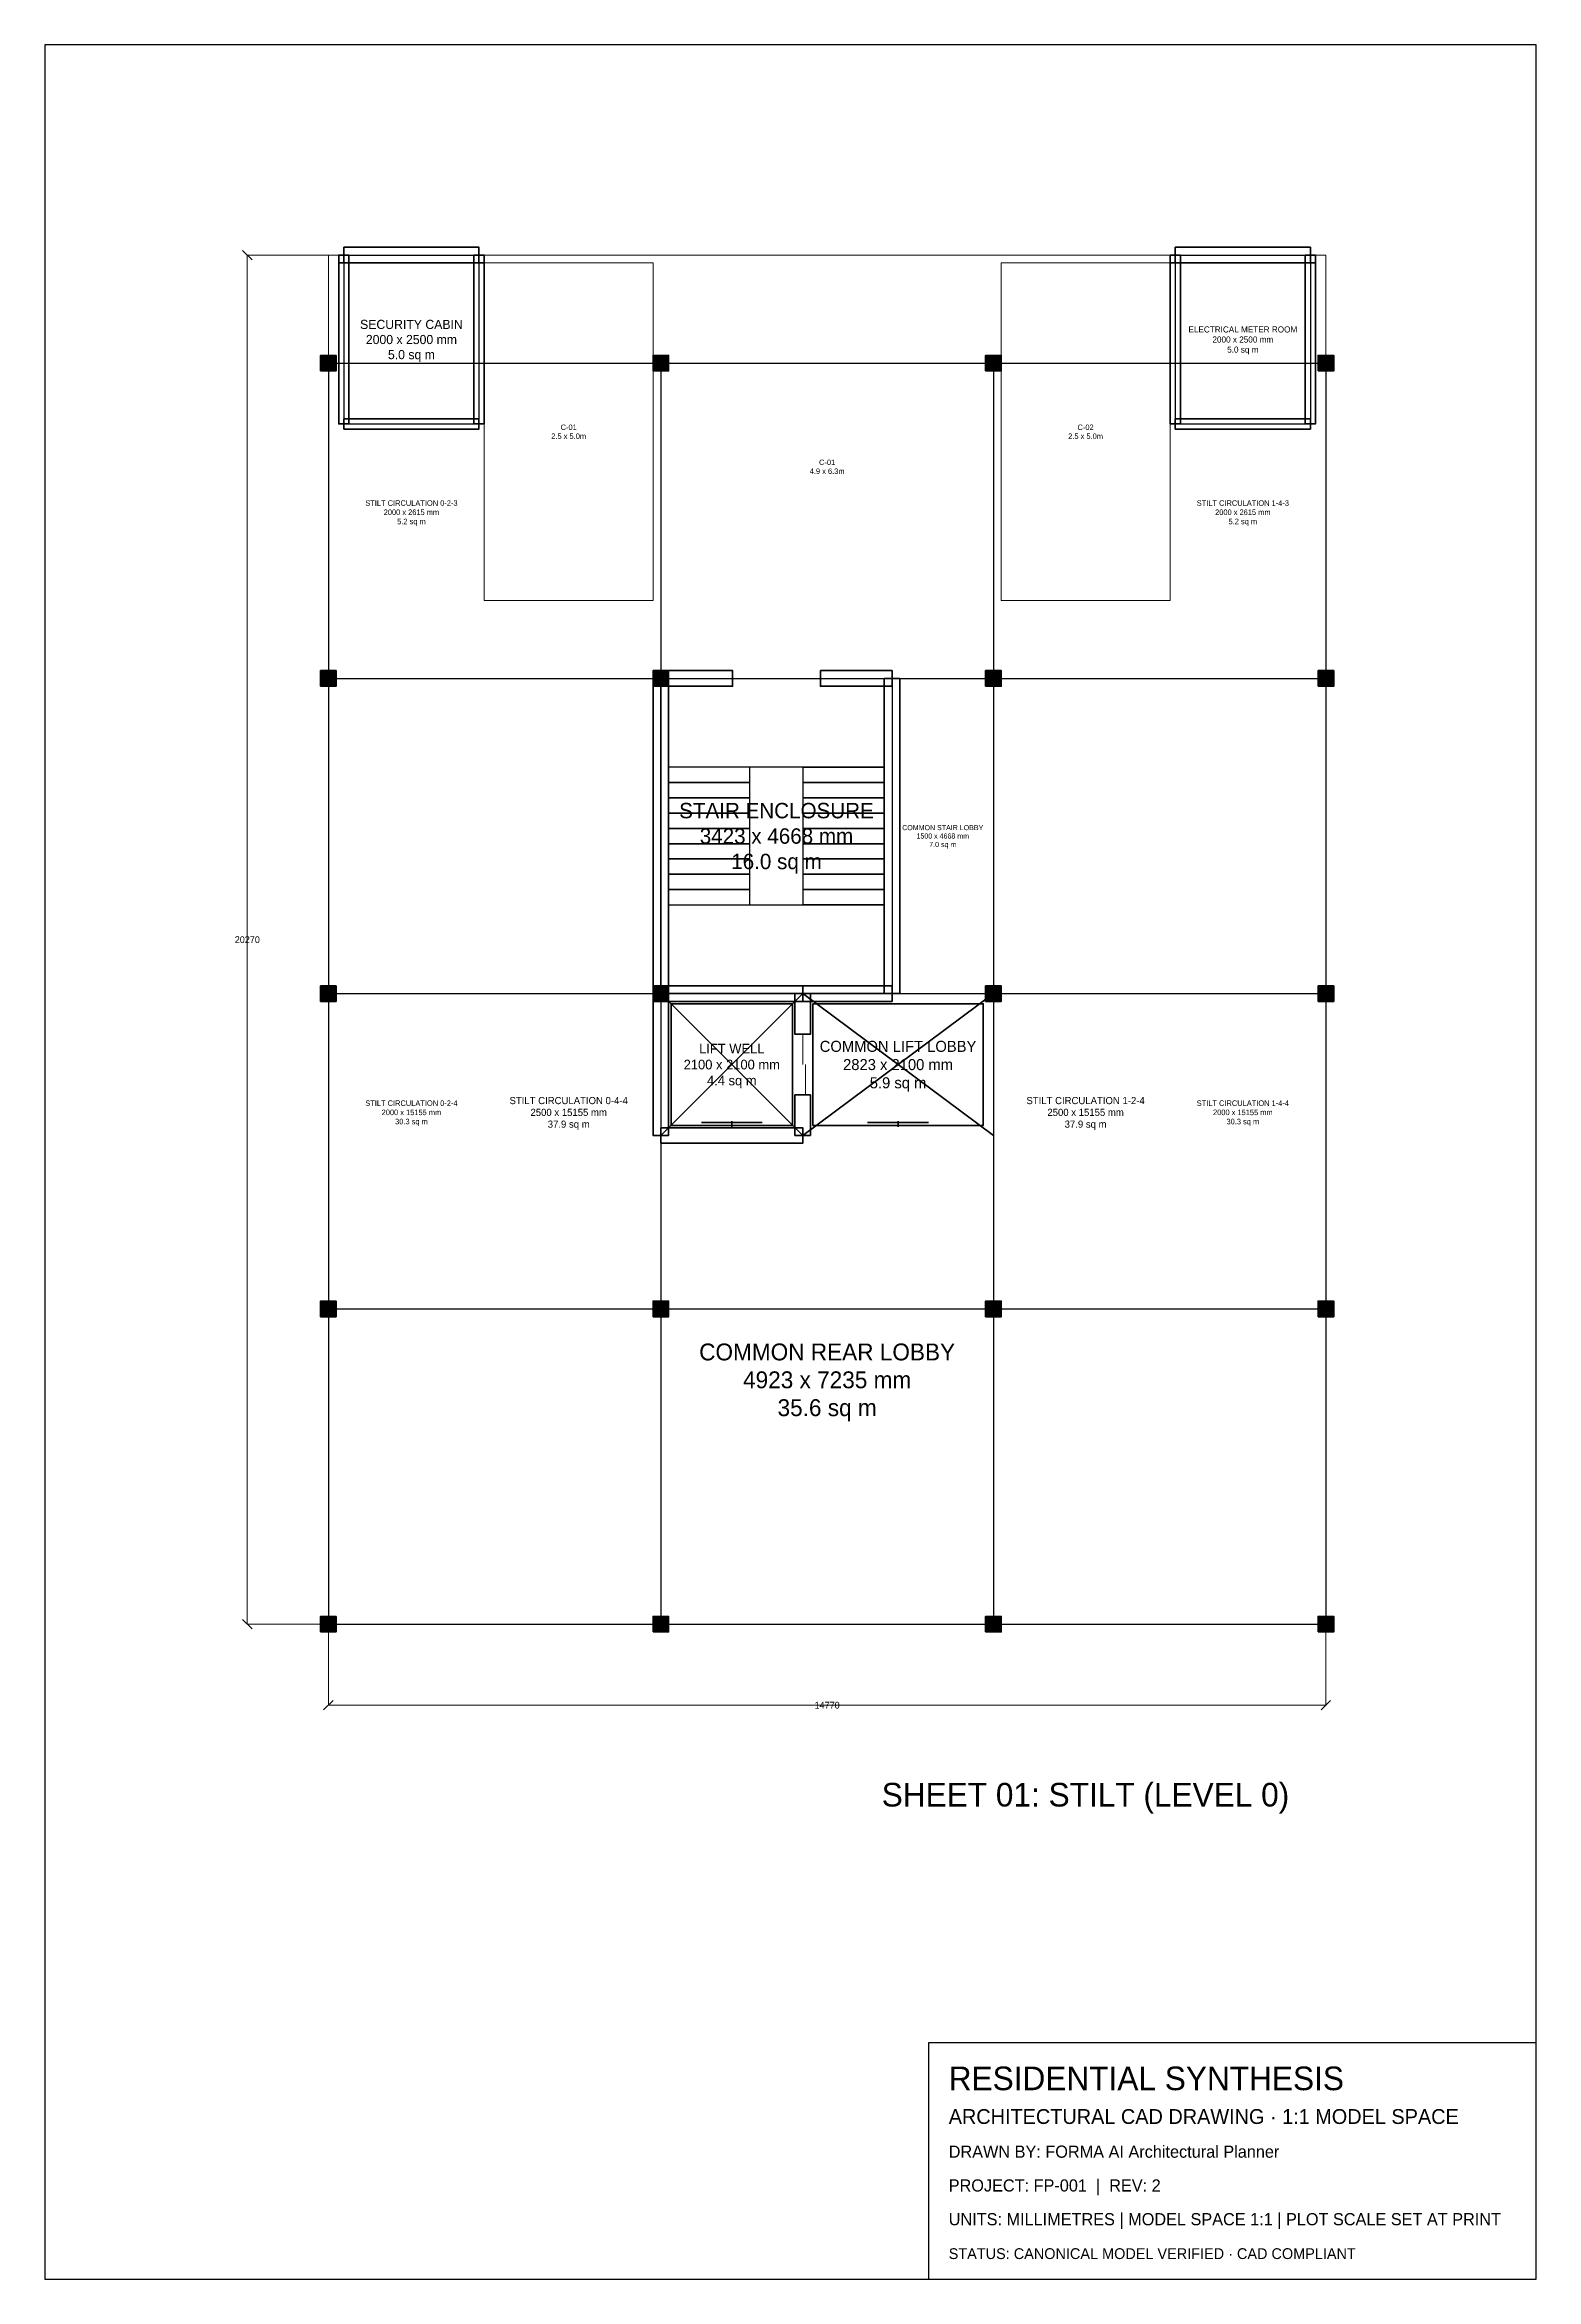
# Model space of a CAD drawing. Header units: millimetres. Extents: x -4200 to 17885, y -9700 to 23385.
import ezdxf
from ezdxf.enums import TextEntityAlignment as Align

# ---------------------------------------------------------------- set-up
doc = ezdxf.new("R2010")
doc.units = ezdxf.units.MM
for name, color, linetype, lineweight in [('A-ANNO', 7, 'Continuous', 25), ('A-ANNO-TEXT', 7, 'Continuous', 18), ('A-DIMS', 2, 'Continuous', 18), ('A-DOOR', 4, 'Continuous', 18), ('A-HATCH', 8, 'Continuous', 9), ('A-LIFT', 30, 'Continuous', 35), ('A-PARK-STAL', 6, 'Continuous', 13), ('A-SLAB', 9, 'Continuous', 18), ('A-STAIR', 6, 'Continuous', 25), ('A-WALL', 3, 'Continuous', 50), ('S-BEAM', 6, 'Continuous', 25), ('S-COLS', 1, 'Continuous', 35)]:
    doc.layers.add(name, color=color, linetype=linetype, lineweight=lineweight)
doc.styles.add('ARGON_ANNOTATION', font='txt')
doc.dimstyles.get("Standard").update_dxf_attribs({"dimtxt": 0.18, "dimasz": 0.18, "dimexe": 1.25, "dimexo": 0.625, "dimtad": 1, "dimdsep": 46, "dimtxsty": 'Standard', "dimsah": 1, "dimcen": 0.09, "dimadec": 0, "dimazin": 0, "dimtfac": 1, "dimtofl": 0, "dimtmove": 0, "dimatfit": 3, "dimfxl": 1, "dimarcsym": 0})

# ---------------------------------------------------------------- blocks, each defined once
blk = doc.blocks.new('*D259')
at = {"layer": 'A-DIMS'}
for p, q in [((0, 0), (0, -1200)), ((14770, 0), (14770, -1200)), ((-70, -1270), (70, -1130)), ((0, -1200), (14770, -1200)), ((14700, -1270), (14840, -1130))]:
    blk.add_line(p, q, dxfattribs=at)
at = {"layer": 'A-DIMS', "style": 'ARGON_ANNOTATION'}
blk.add_text('14770', height=100, dxfattribs=at).set_placement((7385, -1200), align=Align.MIDDLE_CENTER)
blk = doc.blocks.new('*D269')
at = {"layer": 'A-DIMS'}
for p, q in [((-1130, 20200), (-1270, 20340)), ((-1200, 0), (-1200, 20270)), ((0, 20270), (-1200, 20270)), ((-1130, -70), (-1270, 70)), ((0, 0), (-1200, 0))]:
    blk.add_line(p, q, dxfattribs=at)
at = {"layer": 'A-DIMS', "style": 'ARGON_ANNOTATION'}
blk.add_text('20270', height=100, dxfattribs=at).set_placement((-1200, 10135), align=Align.MIDDLE_CENTER)

msp = doc.modelspace()

# ---------------------------------------------------------------- hatches: boundary and pattern name
at = {"layer": 'A-HATCH'}
for points in [[(-115, 18555), (115, 18555), (115, 18785), (-115, 18785)], [(4808.333, 18555), (5038.333, 18555), (5038.333, 18785), (4808.333, 18785)], [(9731.667, 18555), (9961.667, 18555), (9961.667, 18785), (9731.667, 18785)], [(14655, 18555), (14885, 18555), (14885, 18785), (14655, 18785)], [(-115, 13887.5), (115, 13887.5), (115, 14117.5), (-115, 14117.5)], [(4808.333, 13887.5), (5038.333, 13887.5), (5038.333, 14117.5), (4808.333, 14117.5)], [(9731.667, 13887.5), (9961.667, 13887.5), (9961.667, 14117.5), (9731.667, 14117.5)], [(14655, 13887.5), (14885, 13887.5), (14885, 14117.5), (14655, 14117.5)], [(-115, 9220), (115, 9220), (115, 9450), (-115, 9450)], [(4808.333, 9220), (5038.333, 9220), (5038.333, 9450), (4808.333, 9450)], [(9731.667, 9220), (9961.667, 9220), (9961.667, 9450), (9731.667, 9450)], [(14655, 9220), (14885, 9220), (14885, 9450), (14655, 9450)], [(-115, 4552.5), (115, 4552.5), (115, 4782.5), (-115, 4782.5)], [(4808.333, 4552.5), (5038.333, 4552.5), (5038.333, 4782.5), (4808.333, 4782.5)], [(9731.667, 4552.5), (9961.667, 4552.5), (9961.667, 4782.5), (9731.667, 4782.5)], [(14655, 4552.5), (14885, 4552.5), (14885, 4782.5), (14655, 4782.5)], [(-115, -115), (115, -115), (115, 115), (-115, 115)], [(4808.333, -115), (5038.333, -115), (5038.333, 115), (4808.333, 115)], [(9731.667, -115), (9961.667, -115), (9961.667, 115), (9731.667, 115)], [(14655, -115), (14885, -115), (14885, 115), (14655, 115)]]:
    msp.add_hatch(color=256, dxfattribs=at).paths.add_polyline_path(points, flags=0)

# ---------------------------------------------------------------- linework, layer by layer
at = {"layer": 'A-ANNO'}
for points in [[(-4200, -9700), (17885, -9700), (17885, 23385), (-4200, 23385)], [(8885, -9700), (17885, -9700), (17885, -6200), (8885, -6200)]]:
    msp.add_lwpolyline(points, close=True, dxfattribs=at)
at = {"layer": 'A-DOOR'}
for p, q in [((7023.333, 8735), (7023.333, 8285)), ((7063.333, 8285), (7063.333, 7835))]:
    msp.add_line(p, q, dxfattribs=at)
at = {"layer": 'A-LIFT'}
for p, q in [((4923.333, 7235), (7023.333, 9335)), ((4923.333, 9335), (7023.333, 7235)), ((7023.333, 7235), (9846.667, 9335)), ((7023.333, 9335), (9846.667, 7235)), ((5523.333, 7425), (6423.333, 7425)), ((5523.333, 7385), (6423.333, 7385)), ((5973.333, 7365), (5973.333, 7445)), ((7985, 7425), (8885, 7425)), ((7985, 7385), (8885, 7385)), ((8435, 7365), (8435, 7445))]:
    msp.add_line(p, q, dxfattribs=at)
for points in [[(5073.333, 7385), (6873.333, 7385), (6873.333, 9185), (5073.333, 9185)], [(7173.333, 7385), (9696.667, 7385), (9696.667, 9185), (7173.333, 9185)]]:
    msp.add_lwpolyline(points, close=True, dxfattribs=at)
at = {"layer": 'A-PARK-STAL'}
for points in [[(2308.333, 20155), (4808.333, 20155), (4808.333, 15155), (2308.333, 15155)], [(9961.667, 20155), (12461.667, 20155), (12461.667, 15155), (9961.667, 15155)]]:
    msp.add_lwpolyline(points, close=True, dxfattribs=at)
at = {"layer": 'A-SLAB'}
msp.add_lwpolyline([(0, 20270), (14770, 20270), (14770, 0), (0, 0)], close=True, dxfattribs=at)
at = {"layer": 'A-STAIR'}
msp.add_line((6035, 14002.5), (7235, 14002.5), dxfattribs=at)
for points in [[(4923.333, 14002.5), (8346.667, 14002.5), (8346.667, 9335), (4923.333, 9335)], [(5038.333, 14002.5), (8231.667, 14002.5), (8231.667, 12687.5), (5038.333, 12687.5)], [(6238.333, 12687.5), (5038.333, 12687.5), (5038.333, 12461.111), (6238.333, 12461.111)], [(8231.667, 12461.111), (7031.667, 12461.111), (7031.667, 12687.5), (8231.667, 12687.5)], [(6238.333, 12461.111), (5038.333, 12461.111), (5038.333, 12234.722), (6238.333, 12234.722)], [(8231.667, 12234.722), (7031.667, 12234.722), (7031.667, 12461.111), (8231.667, 12461.111)], [(6238.333, 12234.722), (5038.333, 12234.722), (5038.333, 12008.333), (6238.333, 12008.333)], [(6238.333, 12008.333), (5038.333, 12008.333), (5038.333, 11781.944), (6238.333, 11781.944)], [(8231.667, 12008.333), (7031.667, 12008.333), (7031.667, 12234.722), (8231.667, 12234.722)], [(8231.667, 11781.944), (7031.667, 11781.944), (7031.667, 12008.333), (8231.667, 12008.333)], [(6238.333, 11781.944), (5038.333, 11781.944), (5038.333, 11555.556), (6238.333, 11555.556)], [(8231.667, 11555.556), (7031.667, 11555.556), (7031.667, 11781.944), (8231.667, 11781.944)], [(6238.333, 11555.556), (5038.333, 11555.556), (5038.333, 11329.167), (6238.333, 11329.167)], [(6238.333, 11329.167), (5038.333, 11329.167), (5038.333, 11102.778), (6238.333, 11102.778)], [(8231.667, 11329.167), (7031.667, 11329.167), (7031.667, 11555.556), (8231.667, 11555.556)], [(8231.667, 11102.778), (7031.667, 11102.778), (7031.667, 11329.167), (8231.667, 11329.167)], [(6238.333, 11102.778), (5038.333, 11102.778), (5038.333, 10876.389), (6238.333, 10876.389)], [(8231.667, 10876.389), (7031.667, 10876.389), (7031.667, 11102.778), (8231.667, 11102.778)], [(6238.333, 10876.389), (5038.333, 10876.389), (5038.333, 10650), (6238.333, 10650)], [(5038.333, 10650), (8231.667, 10650), (8231.667, 9450), (5038.333, 9450)], [(8231.667, 10650), (7031.667, 10650), (7031.667, 10876.389), (8231.667, 10876.389)]]:
    msp.add_lwpolyline(points, close=True, dxfattribs=at)
at = {"layer": 'A-WALL'}
for points in [[(305, 20270), (305, 20155), (155, 20155), (155, 20270)], [(230, 20385), (2230, 20385), (2230, 20155), (230, 20155)], [(2305, 20270), (2305, 20155), (2155, 20155), (2155, 20270)], [(12615, 20270), (12615, 20155), (12465, 20155), (12465, 20270)], [(12540, 20385), (14540, 20385), (14540, 20155), (12540, 20155)], [(14615, 20270), (14615, 20155), (14465, 20155), (14465, 20270)], [(305, 20155), (305, 17770), (155, 17770), (155, 20155)], [(2305, 20155), (2305, 17770), (2155, 17770), (2155, 20155)], [(12615, 20155), (12615, 17770), (12465, 17770), (12465, 20155)], [(14615, 20155), (14615, 17770), (14465, 17770), (14465, 20155)], [(230, 17845), (2230, 17845), (2230, 17695), (230, 17695)], [(12540, 17845), (14540, 17845), (14540, 17695), (12540, 17695)], [(5038.333, 14002.5), (5038.333, 9335), (4808.333, 9335), (4808.333, 14002.5)], [(4923.333, 14117.5), (5985, 14117.5), (5985, 13887.5), (4923.333, 13887.5)], [(7285, 14117.5), (8346.667, 14117.5), (8346.667, 13887.5), (7285, 13887.5)], [(8461.667, 14002.5), (8461.667, 9335), (8231.667, 9335), (8231.667, 14002.5)], [(5038.333, 9335), (5038.333, 7235), (4808.333, 7235), (4808.333, 9335)], [(4923.333, 9450), (7023.333, 9450), (7023.333, 9220), (4923.333, 9220)], [(7138.333, 9335), (7138.333, 8735), (6908.333, 8735), (6908.333, 9335)], [(7023.333, 9450), (8346.667, 9450), (8346.667, 9220), (7023.333, 9220)], [(7138.333, 7835), (7138.333, 7235), (6908.333, 7235), (6908.333, 7835)], [(4923.333, 7350), (7023.333, 7350), (7023.333, 7120), (4923.333, 7120)]]:
    msp.add_lwpolyline(points, close=True, dxfattribs=at)
at = {"layer": 'S-BEAM'}
for p, q in [((230, 20270), (2230, 20270)), ((230, 20270), (230, 20155)), ((2230, 20270), (2230, 20155)), ((12540, 20270), (14540, 20270)), ((12540, 20270), (12540, 20155)), ((14540, 20270), (14540, 20155)), ((230, 20155), (230, 17770)), ((2230, 20155), (2230, 17770)), ((12540, 20155), (12540, 17770)), ((14540, 20155), (14540, 17770)), ((0, 18670), (0, 14002.5)), ((0, 18670), (4923.333, 18670)), ((4923.333, 18670), (4923.333, 14002.5)), ((4923.333, 18670), (9846.667, 18670)), ((9846.667, 18670), (9846.667, 14002.5)), ((9846.667, 18670), (14770, 18670)), ((14770, 18670), (14770, 14002.5)), ((230, 17770), (2230, 17770)), ((12540, 17770), (14540, 17770)), ((0, 14002.5), (0, 9335)), ((0, 14002.5), (4923.333, 14002.5)), ((4923.333, 14002.5), (4923.333, 9335)), ((4923.333, 14002.5), (9846.667, 14002.5)), ((9846.667, 14002.5), (9846.667, 9335)), ((9846.667, 14002.5), (14770, 14002.5)), ((14770, 14002.5), (14770, 9335)), ((0, 9335), (0, 4667.5)), ((0, 9335), (4923.333, 9335)), ((4923.333, 9335), (4923.333, 4667.5)), ((4923.333, 9335), (9846.667, 9335)), ((9846.667, 9335), (9846.667, 4667.5)), ((9846.667, 9335), (14770, 9335)), ((14770, 9335), (14770, 4667.5)), ((0, 4667.5), (0, 0)), ((0, 4667.5), (4923.333, 4667.5)), ((4923.333, 4667.5), (4923.333, 0)), ((4923.333, 4667.5), (9846.667, 4667.5)), ((9846.667, 4667.5), (9846.667, 0)), ((9846.667, 4667.5), (14770, 4667.5)), ((14770, 4667.5), (14770, 0)), ((0, 0), (4923.333, 0)), ((4923.333, 0), (9846.667, 0)), ((9846.667, 0), (14770, 0))]:
    msp.add_line(p, q, dxfattribs=at)
at = {"layer": 'S-COLS'}
for points in [[(-115, 18555), (115, 18555), (115, 18785), (-115, 18785)], [(4808.333, 18555), (5038.333, 18555), (5038.333, 18785), (4808.333, 18785)], [(9731.667, 18555), (9961.667, 18555), (9961.667, 18785), (9731.667, 18785)], [(14655, 18555), (14885, 18555), (14885, 18785), (14655, 18785)], [(-115, 13887.5), (115, 13887.5), (115, 14117.5), (-115, 14117.5)], [(4808.333, 13887.5), (5038.333, 13887.5), (5038.333, 14117.5), (4808.333, 14117.5)], [(9731.667, 13887.5), (9961.667, 13887.5), (9961.667, 14117.5), (9731.667, 14117.5)], [(14655, 13887.5), (14885, 13887.5), (14885, 14117.5), (14655, 14117.5)], [(-115, 9220), (115, 9220), (115, 9450), (-115, 9450)], [(4808.333, 9220), (5038.333, 9220), (5038.333, 9450), (4808.333, 9450)], [(9731.667, 9220), (9961.667, 9220), (9961.667, 9450), (9731.667, 9450)], [(14655, 9220), (14885, 9220), (14885, 9450), (14655, 9450)], [(-115, 4552.5), (115, 4552.5), (115, 4782.5), (-115, 4782.5)], [(4808.333, 4552.5), (5038.333, 4552.5), (5038.333, 4782.5), (4808.333, 4782.5)], [(9731.667, 4552.5), (9961.667, 4552.5), (9961.667, 4782.5), (9731.667, 4782.5)], [(14655, 4552.5), (14885, 4552.5), (14885, 4782.5), (14655, 4782.5)], [(-115, -115), (115, -115), (115, 115), (-115, 115)], [(4808.333, -115), (5038.333, -115), (5038.333, 115), (4808.333, 115)], [(9731.667, -115), (9961.667, -115), (9961.667, 115), (9731.667, 115)], [(14655, -115), (14885, -115), (14885, 115), (14655, 115)]]:
    msp.add_lwpolyline(points, close=True, dxfattribs=at)

# ---------------------------------------------------------------- texts
at = {"layer": 'A-ANNO-TEXT', "style": 'ARGON_ANNOTATION'}
for s, height, p in [('STILT CIRCULATION 0-1-1', 0.1, (115, 20212.577)), ('230 x 115 mm', 0.1, (115, 20212.368)), ('0.0 sq m', 0.1, (115, 20212.159)), ('STILT CIRCULATION 0-3-1', 0.1, (2269.167, 20212.577)), ('78 x 115 mm', 0.1, (2269.167, 20212.368)), ('0.0 sq m', 0.1, (2269.167, 20212.159)), ('STILT CIRCULATION 0-4-1', 0.16667, (3558.333, 20212.775)), ('2500 x 115 mm', 0.16667, (3558.333, 20212.5)), ('0.3 sq m', 0.1667, (3558.333, 20212.225)), ('STILT CIRCULATION 0-5-1', 0.1, (4865.833, 20212.577)), ('115 x 115 mm', 0.1, (4865.833, 20212.368)), ('0.0 sq m', 0.1, (4865.833, 20212.159)), ('STILT CIRCULATION 1-1-1', 0.1, (9904.167, 20212.577)), ('115 x 115 mm', 0.1, (9904.167, 20212.368)), ('0.0 sq m', 0.1, (9904.167, 20212.159)), ('STILT CIRCULATION 1-2-1', 0.16667, (11211.667, 20212.775)), ('2500 x 115 mm', 0.16667, (11211.667, 20212.5)), ('0.3 sq m', 0.1667, (11211.667, 20212.225)), ('STILT CIRCULATION 1-3-1', 0.1, (12500.833, 20212.577)), ('78 x 115 mm', 0.1, (12500.833, 20212.368)), ('0.0 sq m', 0.1, (12500.833, 20212.159)), ('STILT CIRCULATION 1-5-1', 0.1, (14655, 20212.577)), ('230 x 115 mm', 0.1, (14655, 20212.368)), ('0.0 sq m', 0.1, (14655, 20212.159)), ('SECURITY CABIN', 135.45918, (1230, 19243.508)), ('ELECTRICAL METER ROOM', 90.30612, (13540, 19169.005)), ('STILT CIRCULATION 0-1-2', 0.1, (115, 18962.577)), ('230 x 2385 mm', 0.1, (115, 18962.368)), ('0.5 sq m', 0.1, (115, 18962.159)), ('2000 x 2500 mm', 135.45918, (1230, 19020)), ('5.0 sq m', 135.4592, (1230, 18796.492)), ('STILT CIRCULATION 0-3-2', 0.1, (2269.167, 18962.577)), ('78 x 2385 mm', 0.1, (2269.167, 18962.368)), ('0.2 sq m', 0.1, (2269.167, 18962.159)), ('STILT CIRCULATION 0-5-2', 0.1, (4865.833, 18962.577)), ('115 x 2385 mm', 0.1, (4865.833, 18962.368)), ('0.3 sq m', 0.1, (4865.833, 18962.159)), ('STILT CIRCULATION 1-1-2', 0.1, (9904.167, 18962.577)), ('115 x 2385 mm', 0.1, (9904.167, 18962.368)), ('0.3 sq m', 0.1, (9904.167, 18962.159)), ('STILT CIRCULATION 1-3-2', 0.1, (12500.833, 18962.577)), ('78 x 2385 mm', 0.1, (12500.833, 18962.368)), ('0.2 sq m', 0.1, (12500.833, 18962.159)), ('2000 x 2500 mm', 90.30612, (13540, 19020)), ('5.0 sq m', 90.3061, (13540, 18870.995)), ('STILT CIRCULATION 1-5-2', 0.1, (14655, 18962.577)), ('230 x 2385 mm', 0.1, (14655, 18962.368)), ('0.5 sq m', 0.1, (14655, 18962.159)), ('2.5 x 5.0m', 80, (3558.333, 17589)), ('C-01', 80, (3558.333, 17721)), ('2.5 x 5.0m', 80, (11211.667, 17589)), ('C-02', 80, (11211.667, 17721)), ('C-01', 80, (7385, 17202.25)), ('4.9 x 6.3m', 80, (7385, 17070.25)), ('STILT CIRCULATION 0-2-3', 82.45342, (1230, 16598.548)), ('STILT CIRCULATION 1-4-3', 82.45342, (13540, 16598.548)), ('STILT CIRCULATION 0-1-3', 0.1, (115, 16462.577)), ('230 x 2615 mm', 0.1, (115, 16462.368)), ('0.6 sq m', 0.1, (115, 16462.159)), ('2000 x 2615 mm', 82.45342, (1230, 16462.5)), ('5.2 sq m', 82.4534, (1230, 16326.452)), ('STILT CIRCULATION 0-3-3', 0.1, (2269.167, 16462.577)), ('78 x 2615 mm', 0.1, (2269.167, 16462.368)), ('0.2 sq m', 0.1, (2269.167, 16462.159)), ('STILT CIRCULATION 0-5-3', 0.1, (4865.833, 16462.577)), ('115 x 2615 mm', 0.1, (4865.833, 16462.368)), ('0.3 sq m', 0.1, (4865.833, 16462.159)), ('STILT CIRCULATION 1-1-3', 0.1, (9904.167, 16462.577)), ('115 x 2615 mm', 0.1, (9904.167, 16462.368)), ('0.3 sq m', 0.1, (9904.167, 16462.159)), ('STILT CIRCULATION 1-3-3', 0.1, (12500.833, 16462.577)), ('78 x 2615 mm', 0.1, (12500.833, 16462.368)), ('0.2 sq m', 0.1, (12500.833, 16462.159)), ('2000 x 2615 mm', 82.45342, (13540, 16462.5)), ('5.2 sq m', 82.4534, (13540, 16326.452)), ('STILT CIRCULATION 1-5-3', 0.1, (14655, 16462.577)), ('230 x 2615 mm', 0.1, (14655, 16462.368)), ('0.6 sq m', 0.1, (14655, 16462.159)), ('STAIR ENCLOSURE', 228.09524, (6635, 12045.107)), ('3423 x 4668 mm', 228.09524, (6635, 11668.75)), ('COMMON STAIR LOBBY', 75.59524, (9096.667, 11793.482)), ('1500 x 4668 mm', 75.59524, (9096.667, 11668.75)), ('7.0 sq m', 75.5952, (9096.667, 11544.018)), ('16.0 sq m', 228.0952, (6635, 11292.393)), ('COMMON LIFT LOBBY', 163.44538, (8435, 8554.685)), ('2100 x 2100 mm', 143.11224, (5973.333, 8285)), ('LIFT WELL', 143.1122, (5973.333, 8521.135)), ('2823 x 2100 mm', 163.44538, (8435, 8285)), ('4.4 sq m', 143.1122, (5973.333, 8048.865)), ('5.9 sq m', 163.4454, (8435, 8015.315)), ('STILT CIRCULATION 0-2-4', 82.45342, (1230, 7713.548)), ('2000 x 15155 mm', 82.45342, (1230, 7577.5)), ('STILT CIRCULATION 0-4-4', 105.74534, (3558.333, 7751.98)), ('2500 x 15155 mm', 105.74534, (3558.333, 7577.5)), ('STILT CIRCULATION 1-2-4', 105.74534, (11211.667, 7751.98)), ('2500 x 15155 mm', 105.74534, (11211.667, 7577.5)), ('STILT CIRCULATION 1-4-4', 82.45342, (13540, 7713.548)), ('2000 x 15155 mm', 82.45342, (13540, 7577.5)), ('STILT CIRCULATION 0-1-4', 0.1, (115, 7577.577)), ('230 x 15155 mm', 0.1, (115, 7577.368)), ('3.5 sq m', 0.1, (115, 7577.159)), ('30.3 sq m', 82.4534, (1230, 7441.452)), ('STILT CIRCULATION 0-3-4', 0.1, (2269.167, 7577.577)), ('78 x 15155 mm', 0.1, (2269.167, 7577.368)), ('1.2 sq m', 0.1, (2269.167, 7577.159)), ('37.9 sq m', 105.7453, (3558.333, 7403.02)), ('STILT CIRCULATION 0-5-4', 0.1, (4865.833, 7577.577)), ('115 x 15155 mm', 0.1, (4865.833, 7577.368)), ('1.7 sq m', 0.1, (4865.833, 7577.159)), ('STILT CIRCULATION 1-1-4', 0.1, (9904.167, 7577.577)), ('115 x 15155 mm', 0.1, (9904.167, 7577.368)), ('1.7 sq m', 0.1, (9904.167, 7577.159)), ('37.9 sq m', 105.7453, (11211.667, 7403.02)), ('STILT CIRCULATION 1-3-4', 0.1, (12500.833, 7577.577)), ('78 x 15155 mm', 0.1, (12500.833, 7577.368)), ('1.2 sq m', 0.1, (12500.833, 7577.159)), ('30.3 sq m', 82.4534, (13540, 7441.452)), ('STILT CIRCULATION 1-5-4', 0.1, (14655, 7577.577)), ('230 x 15155 mm', 0.1, (14655, 7577.368)), ('3.5 sq m', 0.1, (14655, 7577.159)), ('COMMON REAR LOBBY', 250, (7385, 4030)), ('4923 x 7235 mm', 250, (7385, 3617.5)), ('35.6 sq m', 250, (7385, 3205))]:
    msp.add_text(s, height=height, dxfattribs=at).set_placement(p, align=Align.MIDDLE_CENTER)
for s, height, p in [('SHEET 01: STILT (LEVEL 0)', 350, (8192.5, -2700)), ('RESIDENTIAL SYNTHESIS', 350, (9185, -6900)), ('ARCHITECTURAL CAD DRAWING · 1:1 MODEL SPACE', 220, (9185, -7400)), ('DRAWN BY: FORMA AI Architectural Planner', 180, (9185, -7900)), ('PROJECT: FP-001  |  REV: 2', 180, (9185, -8400)), ('UNITS: MILLIMETRES | MODEL SPACE 1:1 | PLOT SCALE SET AT PRINT', 180, (9185, -8900)), ('STATUS: CANONICAL MODEL VERIFIED · CAD COMPLIANT', 160, (9185, -9400))]:
    msp.add_text(s, height=height, dxfattribs=at).set_placement(p)

# ---------------------------------------------------------------- dimensions: what is measured, and where the dimension line sits
at = {"layer": 'A-DIMS'}
for base, p2, angle, text, picture, middle in [((-1200, 10135), (0, 20270), 90, '20270', '*D269', (-1200, 10135)), ((7385, -1200), (14770, 0), 0, '14770', '*D259', (7385, -1200))]:
    dim = msp.add_linear_dim(base=base, p1=(0, 0), p2=p2, angle=angle, text=text, dimstyle='Standard', override={"dimpost": '<>'}, dxfattribs=at)
    dim.commit()
    dim.dimension.update_dxf_attribs({"geometry": picture, "text_midpoint": middle, "dimtype": 129})

doc.saveas('drawing.dxf')
